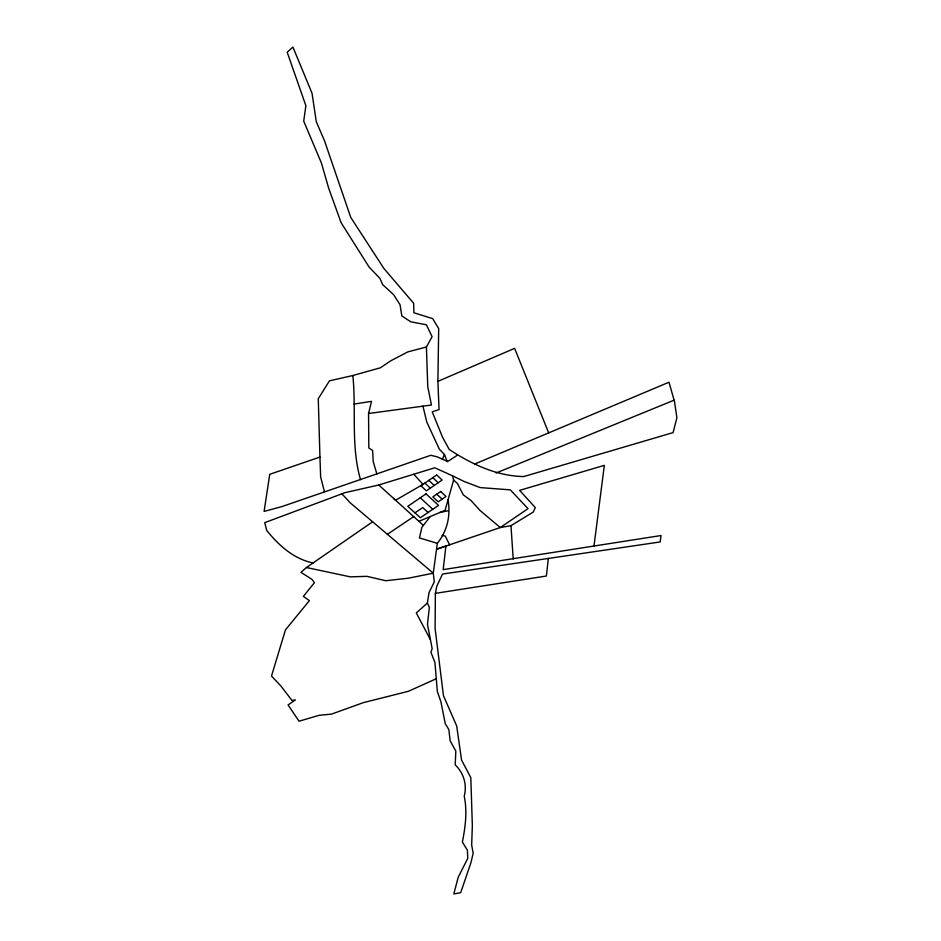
<?xml version="1.0" encoding="UTF-8"?>
<svg xmlns="http://www.w3.org/2000/svg" width="941" height="941" viewBox="0 0 941 941"><rect width="100%" height="100%" fill="white"/><g stroke="black" fill="none" stroke-linecap="round" stroke-linejoin="round"><path stroke-width="1.41" d="M593.971 546.192L604.334 465.36L519.632 490.355L535.288 507.599L533.3 512.01L510.975 525.678L500.271 527.548L436.989 549.109L445.916 546.062L443.176 569.634L661.017 535.535L660.206 541.945L442.529 574.057L436.753 586.337L435.377 593.359L435.095 628.482L443.47 695.728L456.679 725.911L461.572 760.116L470.806 777.607L472.347 825.598L471.664 844.971L473.182 853.24L470.888 862.826L460.678 892.68L453.821 893.95L458.22 877.2L467.748 858.451L467.406 850.17L462.384 842.077C465.325 826.974 467.442 811.836 464.231 796.204C467.195 784.629 463.772 773.079 455.185 764.821L455.832 751.141L450.127 740.696L448.833 729.546L445.269 723.723L440.953 701.974L437.33 691.423L434.918 662.417L430.919 652.231L432.166 648.643L427.473 624.448L429.355 607.404L427.379 603.028L429.025 592.642L434.283 581.82L433.272 573.175L437.33 543.31C447.398 530.877 450.751 515.574 448.034 499.906M474.946 463.925L669.004 382.222L674.521 401.678L676.897 417.804L673.074 432.613L523.749 476.558C496.577 476.087 471.547 464.125 449.233 449.48L442.493 437.106L432.225 411.817L439.059 409.582L437.894 381.352L438.694 328.574L432.695 318.623L413.922 312.777L413.652 303.261L383.822 268.373L350.758 217.442L324.492 140.75L316.282 121.671L312.036 93.265L292.91 47.05L287.193 52.237L305.884 105.733L303.708 121.13L321.422 163.016L328.644 188.106L341.124 222.746L369.119 267.091L379.882 278.336L382.622 284.523L393.703 294.804L400.019 304.661L401.842 315.964L410.829 321.81L426.391 324.798L432.084 336.702L426.414 346.994L427.755 386.645L431.449 405.018L368.554 413.499L368.825 447.998L372.612 450.457L373.224 461.678L376.87 473.958M548.332 558.448L546.38 576.021L435.377 593.359M368.554 413.499L371.542 401.337L354.028 404.089M313.047 562.965C293.698 558.919 278.783 545.415 266.738 530.477L264.715 522.655L344.935 492.684L378.752 484.991L434.766 467.795L452.503 475.805L453.597 480.063L445.117 510.281L418.898 521.326M442.435 459.196L444.423 454.468L439.365 449.21L426.755 421.98L422.956 406.124M430.178 516.574L421.886 527.336L419.427 537.923L437.33 543.31M427.379 603.028L416.31 612.956L430.425 639.704M372.577 521.82L306.46 567.517L300.967 572.375L311.8 579.244L314.435 582.655L303.367 596.418L309.436 600.605L285.464 629.87L271.502 676.05L281.006 686.13L291.981 700.457L295.368 699.916L288.075 704.938L299.026 721.218L319.222 715.278L331.408 714.148L363.214 702.68L408.465 691.282L436.271 678.732M414.969 512.857L422.744 507.564L428.108 512.48M387.316 534.359L413.687 516.621M457.573 455.068L447.281 461.772L444.423 454.468M437.894 381.352L514.609 348.358L548.674 432.884M496.095 473.005L674.085 400.184M447.081 461.278L437.2 456.844L430.778 455.303L281.912 506.587L264.103 511.422L269.749 474.311L319.94 457.055L318.27 398.725L329.479 380.811L352.863 375.518L380.364 367.802L390.844 360.756L407.829 351.899L426.414 346.994M439.823 512.504L448.398 510.669M306.46 567.517L350.346 576.857L366.943 576.339L385.716 580.726L408.253 578.221L433.272 573.175L350.181 502.788L341.901 493.813M442.094 535.323L445.258 536.088L449.633 544.804M452.503 475.805L464.031 481.439L480.122 487.579L510.316 489.861L528.019 508.669L500.271 527.548L480.192 510.634L470.97 500.494L463.301 494.895L457.467 483.521L453.597 480.063M423.297 525.301L378.752 484.991M393.644 498.495L395.573 500.247L423.015 484.368L413.758 474.24M420.262 497.789L432.778 509.304M424.885 483.086L430.308 488.144M436.765 494.178L442.117 499.165M428.825 480.38L434.248 485.462M432.778 477.675L438.188 482.757M324.398 491.614L320.646 476.864L319.94 457.055M360.485 479.639C350.77 445.834 356.321 410.241 352.863 375.518M510.975 525.678L513.221 559.013M436.73 474.958L420.945 485.791L426.379 490.837L442.129 480.063L436.73 474.958M426.038 493.849L407.782 506.34L420.356 517.75L438.518 505.399L426.038 493.849M440.694 491.496L432.86 496.848L438.212 501.824L446.022 496.495L440.694 491.496"/></g></svg>
